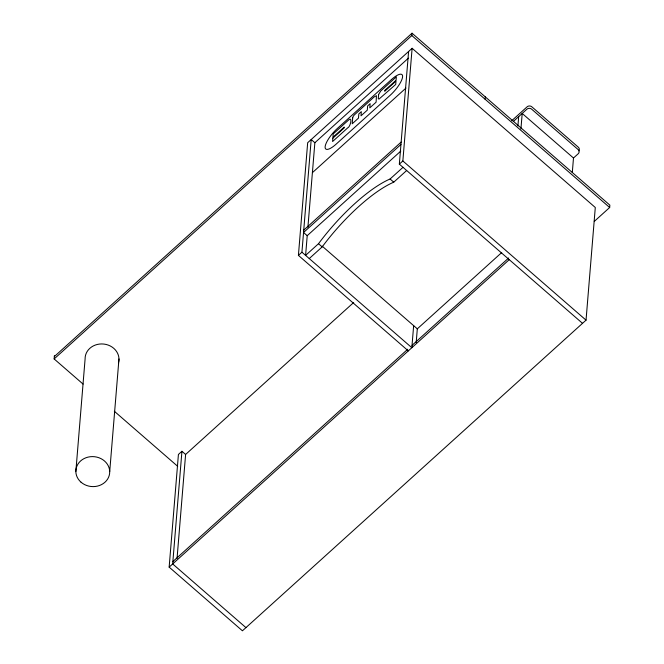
<?xml version="1.0" encoding="UTF-8"?>
<svg xmlns="http://www.w3.org/2000/svg" width="664" height="664" viewBox="0 0 664 664"><rect width="100%" height="100%" fill="white"/><g stroke="black" fill="none" stroke-linecap="round" stroke-linejoin="round"><path stroke-width="1" d="M83.075 384.082L54.141 358.942L54.415 355.63M75.837 471.606L85.1 358.95A16.949 14.99 4.7 0 1 103.908 344.068A16.949 14.99 4.7 0 1 118.482 362.834M109.709 471.606L118.972 358.95M408.318 350.899L298.41 255.383L307.673 142.718L412.12 48.298L595.293 207.492L586.038 320.156L242.426 630.8L169.154 567.122L178.417 454.466L181.936 451.279L185.605 454.466L177.039 558.573M181.936 451.279L172.673 563.935L245.946 627.621M298.41 255.383L301.929 252.196L311.192 139.54L314.861 142.727L307.913 227.154M400.782 151.093L307.216 235.687L305.598 255.383L318.504 243.713A87.308 26.012 -49 0 1 390.092 178.989L402.998 167.32M582.511 323.335L399.338 164.141L408.601 51.477M54.141 358.942L411.829 35.566L412.029 33.2L609.859 205.135L609.668 207.5L594.28 221.403M399.338 164.141L402.857 160.954L412.12 48.298M413.655 325.659L411.838 347.712L301.929 252.196M416.187 342.624L417.316 328.838L501.685 252.569M485.102 99.243L485.301 96.878M517.912 125.928L518.684 116.623M520.925 128.94L522.203 113.444L573.489 158.015L572.302 172.482M54.332 356.576L412.029 33.2M314.861 142.727L408.426 58.133M312.395 172.657L405.961 88.071M303.747 230.134L401.147 142.079M400.956 144.445L303.548 232.5L307.216 235.687M309.258 258.562L322.164 246.892A87.308 26.012 -49 0 1 393.752 182.177L406.658 170.507M511.703 120.74L527.091 106.838A3.386 2.996 4.7 0 1 531.881 106.838L578.336 147.209A3.386 2.996 4.7 0 1 578.867 150.844M513.305 121.487L526.892 109.203A3.386 2.996 4.7 0 1 531.681 109.203L578.136 149.574A3.386 2.996 4.7 0 1 578.186 153.774L573.489 158.015M185.605 454.466L353.696 302.493M172.872 561.578L407.746 349.231M412.037 345.355L508.666 257.989M169.154 567.122L509.238 259.657M411.829 35.566L609.668 207.5M402.857 160.954L586.038 320.156M390.092 178.989L393.752 182.177M322.256 246.219L417.316 328.838M318.504 243.713L322.164 246.892M114.349 411.273L177.686 466.319M332.863 138.153L332.589 141.523L347.67 127.886C350.526 126.965 352.908 115.387 348.293 120.292L333.212 133.929L332.93 137.307L344.251 127.081L344.176 127.92L332.863 138.153M352.692 117.877L352.211 123.786L358.485 118.109L358.834 113.893L361.341 111.627L361 115.835L367.292 110.149L367.64 105.933L370.147 103.659L369.798 107.875L376.081 102.198L376.471 95.691L374.197 96.878L354.261 114.996A2.98 0.888 -49 0 0 353.14 116.557L352.692 117.877M378.629 94.429L378.281 98.654L378.97 99.11L395.736 84.436L396.01 81.058L384.713 91.275L384.78 90.437L396.084 80.219L396.358 76.833L380.787 90.943L378.629 94.429M391.494 79.514L337.511 128.318A16.949 5.046 -49 0 0 325.128 146.802A16.949 5.046 -49 0 0 336.216 144.071L390.2 95.267A16.949 5.046 -49 0 0 402.583 76.783A16.949 5.046 -49 0 0 391.494 79.514M81.041 482.213A16.949 14.99 4.7 0 0 109.22 475.49A16.949 14.99 4.7 0 0 88.063 457.114A16.949 14.99 4.7 0 0 81.041 482.213"/></g></svg>
